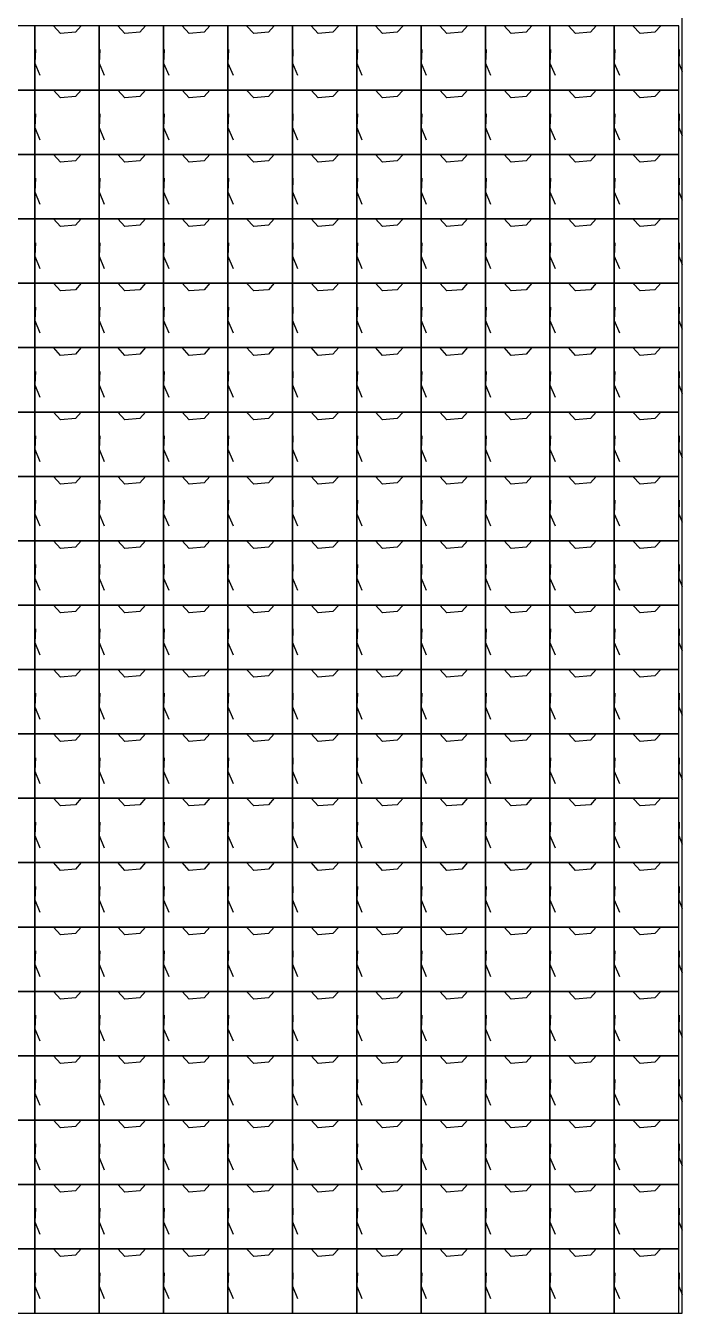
# Model space of a CAD drawing. Header units: inches. Extents: x 0 to 2763, y 0 to 1500.
# Drawn here: x 1241 to 1500, y 0 to 508 of the extents above; entities that cross this region are included whole.
import ezdxf

# ---------------------------------------------------------------- set-up
doc = ezdxf.new("R2010")
doc.units = ezdxf.units.IN
doc.header["$MEASUREMENT"] = 0

# ---------------------------------------------------------------- blocks, each defined once
blk = doc.blocks.new('*U1')
at = {"color": 254, "true_color": 0xfeeab9}
blk.add_lwpolyline([(-12.7, -12.7), (12.7, -12.7), (12.7, 12.7), (-12.7, 12.7), (-12.7, -12.7)], dxfattribs=at)
blk = doc.blocks.new('*U2')
at = {"color": 0, "linetype": 'ByBlock', "lineweight": -2, "transparency": 16777216}
for p in [(1219.2, 482.6), (1244.6, 482.6), (1270, 482.6), (1295.4, 482.6), (1320.8, 482.6), (1346.2, 482.6), (1371.6, 482.6), (1397, 482.6), (1422.4, 482.6), (1447.8, 482.6), (1473.2, 482.6), (1219.2, 457.2), (1244.6, 457.2), (1270, 457.2), (1295.4, 457.2), (1320.8, 457.2), (1346.2, 457.2), (1371.6, 457.2), (1397, 457.2), (1422.4, 457.2), (1447.8, 457.2), (1473.2, 457.2), (1219.2, 431.8), (1244.6, 431.8), (1270, 431.8), (1295.4, 431.8), (1320.8, 431.8), (1346.2, 431.8), (1371.6, 431.8), (1397, 431.8), (1422.4, 431.8), (1447.8, 431.8), (1473.2, 431.8), (1219.2, 406.4), (1244.6, 406.4), (1270, 406.4), (1295.4, 406.4), (1320.8, 406.4), (1346.2, 406.4), (1371.6, 406.4), (1397, 406.4), (1422.4, 406.4), (1447.8, 406.4), (1473.2, 406.4), (1219.2, 381), (1244.6, 381), (1270, 381), (1295.4, 381), (1320.8, 381), (1346.2, 381), (1371.6, 381), (1397, 381), (1422.4, 381), (1447.8, 381), (1473.2, 381), (1219.2, 355.6), (1244.6, 355.6), (1270, 355.6), (1295.4, 355.6), (1320.8, 355.6), (1346.2, 355.6), (1371.6, 355.6), (1397, 355.6), (1422.4, 355.6), (1447.8, 355.6), (1473.2, 355.6), (1219.2, 330.2), (1244.6, 330.2), (1270, 330.2), (1295.4, 330.2), (1320.8, 330.2), (1346.2, 330.2), (1371.6, 330.2), (1397, 330.2), (1422.4, 330.2), (1447.8, 330.2), (1473.2, 330.2), (1219.2, 304.8), (1244.6, 304.8), (1270, 304.8), (1295.4, 304.8), (1320.8, 304.8), (1346.2, 304.8), (1371.6, 304.8), (1397, 304.8), (1422.4, 304.8), (1447.8, 304.8), (1473.2, 304.8), (1219.2, 279.4), (1244.6, 279.4), (1270, 279.4), (1295.4, 279.4), (1320.8, 279.4), (1346.2, 279.4), (1371.6, 279.4), (1397, 279.4), (1422.4, 279.4), (1447.8, 279.4), (1473.2, 279.4), (1219.2, 254), (1244.6, 254), (1270, 254), (1295.4, 254), (1320.8, 254), (1346.2, 254), (1371.6, 254), (1397, 254), (1422.4, 254), (1447.8, 254), (1473.2, 254), (1219.2, 228.6), (1244.6, 228.6), (1270, 228.6), (1295.4, 228.6), (1320.8, 228.6), (1346.2, 228.6), (1371.6, 228.6), (1397, 228.6), (1422.4, 228.6), (1447.8, 228.6), (1473.2, 228.6), (1219.2, 203.2), (1244.6, 203.2), (1270, 203.2), (1295.4, 203.2), (1320.8, 203.2), (1346.2, 203.2), (1371.6, 203.2), (1397, 203.2), (1422.4, 203.2), (1447.8, 203.2), (1473.2, 203.2), (1219.2, 177.8), (1244.6, 177.8), (1270, 177.8), (1295.4, 177.8), (1320.8, 177.8), (1346.2, 177.8), (1371.6, 177.8), (1397, 177.8), (1422.4, 177.8), (1447.8, 177.8), (1473.2, 177.8), (1219.2, 152.4), (1244.6, 152.4), (1270, 152.4), (1295.4, 152.4), (1320.8, 152.4), (1346.2, 152.4), (1371.6, 152.4), (1397, 152.4), (1422.4, 152.4), (1447.8, 152.4), (1473.2, 152.4), (1219.2, 127), (1244.6, 127), (1270, 127), (1295.4, 127), (1320.8, 127), (1346.2, 127), (1371.6, 127), (1397, 127), (1422.4, 127), (1447.8, 127), (1473.2, 127), (1219.2, 101.6), (1244.6, 101.6), (1270, 101.6), (1295.4, 101.6), (1320.8, 101.6), (1346.2, 101.6), (1371.6, 101.6), (1397, 101.6), (1422.4, 101.6), (1447.8, 101.6), (1473.2, 101.6), (1219.2, 76.2), (1244.6, 76.2), (1270, 76.2), (1295.4, 76.2), (1320.8, 76.2), (1346.2, 76.2), (1371.6, 76.2), (1397, 76.2), (1422.4, 76.2), (1447.8, 76.2), (1473.2, 76.2), (1219.2, 50.8), (1244.6, 50.8), (1270, 50.8), (1295.4, 50.8), (1320.8, 50.8), (1346.2, 50.8), (1371.6, 50.8), (1397, 50.8), (1422.4, 50.8), (1447.8, 50.8), (1473.2, 50.8), (1219.2, 25.4), (1244.6, 25.4), (1270, 25.4), (1295.4, 25.4), (1320.8, 25.4), (1346.2, 25.4), (1371.6, 25.4), (1397, 25.4), (1422.4, 25.4), (1447.8, 25.4), (1473.2, 25.4), (1219.2, 0), (1244.6, 0), (1270, 0), (1295.4, 0), (1320.8, 0), (1346.2, 0), (1371.6, 0), (1397, 0), (1422.4, 0), (1447.8, 0), (1473.2, 0)]:
    blk.add_blockref('*U1', p, dxfattribs=at)

msp = doc.modelspace()

# ---------------------------------------------------------------- linework, layer by layer
at = {"linetype": 'Continuous'}
for p, q in [((1254.76, 504.95), (1251.97, 508)), ((1260.6, 505.46), (1254.76, 504.95)), ((1262.89, 508), (1260.6, 505.46)), ((1280.16, 504.95), (1277.37, 508)), ((1286, 505.46), (1280.16, 504.95)), ((1288.29, 508), (1286, 505.46)), ((1305.56, 504.95), (1302.77, 508)), ((1311.4, 505.46), (1305.56, 504.95)), ((1313.69, 508), (1311.4, 505.46)), ((1330.96, 504.95), (1328.17, 508)), ((1336.8, 505.46), (1330.96, 504.95)), ((1339.09, 508), (1336.8, 505.46)), ((1356.36, 504.95), (1353.57, 508)), ((1362.2, 505.46), (1356.36, 504.95)), ((1364.49, 508), (1362.2, 505.46)), ((1381.76, 504.95), (1378.97, 508)), ((1387.6, 505.46), (1381.76, 504.95)), ((1389.89, 508), (1387.6, 505.46)), ((1407.16, 504.95), (1404.37, 508)), ((1413, 505.46), (1407.16, 504.95)), ((1415.29, 508), (1413, 505.46)), ((1432.56, 504.95), (1429.77, 508)), ((1438.4, 505.46), (1432.56, 504.95)), ((1440.69, 508), (1438.4, 505.46)), ((1457.96, 504.95), (1455.17, 508)), ((1463.8, 505.46), (1457.96, 504.95)), ((1466.09, 508), (1463.8, 505.46)), ((1483.36, 504.95), (1480.57, 508)), ((1489.2, 505.46), (1483.36, 504.95)), ((1491.49, 508), (1489.2, 505.46)), ((1244.85, 498.6), (1244.6, 493.27)), ((1270.25, 498.6), (1270, 493.27)), ((1295.65, 498.6), (1295.4, 493.27)), ((1321.05, 498.6), (1320.8, 493.27)), ((1346.45, 498.6), (1346.2, 493.27)), ((1371.85, 498.6), (1371.6, 493.27)), ((1397.25, 498.6), (1397, 493.27)), ((1422.65, 498.6), (1422.4, 493.27)), ((1448.05, 498.6), (1447.8, 493.27)), ((1473.45, 498.6), (1473.2, 493.27)), ((1498.85, 498.6), (1498.6, 493.27)), ((1244.6, 493.27), (1246.63, 488.44)), ((1270, 493.27), (1272.03, 488.44)), ((1295.4, 493.27), (1297.43, 488.44)), ((1320.8, 493.27), (1322.83, 488.44)), ((1346.2, 493.27), (1348.23, 488.44)), ((1371.6, 493.27), (1373.63, 488.44)), ((1397, 493.27), (1399.03, 488.44)), ((1422.4, 493.27), (1424.43, 488.44)), ((1447.8, 493.27), (1449.83, 488.44)), ((1473.2, 493.27), (1475.23, 488.44)), ((1498.6, 493.27), (1500, 489.94)), ((1254.76, 479.55), (1251.97, 482.6)), ((1260.6, 480.06), (1254.76, 479.55)), ((1262.89, 482.6), (1260.6, 480.06)), ((1280.16, 479.55), (1277.37, 482.6)), ((1286, 480.06), (1280.16, 479.55)), ((1288.29, 482.6), (1286, 480.06)), ((1305.56, 479.55), (1302.77, 482.6)), ((1311.4, 480.06), (1305.56, 479.55)), ((1313.69, 482.6), (1311.4, 480.06)), ((1330.96, 479.55), (1328.17, 482.6)), ((1336.8, 480.06), (1330.96, 479.55)), ((1339.09, 482.6), (1336.8, 480.06)), ((1356.36, 479.55), (1353.57, 482.6)), ((1362.2, 480.06), (1356.36, 479.55)), ((1364.49, 482.6), (1362.2, 480.06)), ((1381.76, 479.55), (1378.97, 482.6)), ((1387.6, 480.06), (1381.76, 479.55)), ((1389.89, 482.6), (1387.6, 480.06)), ((1407.16, 479.55), (1404.37, 482.6)), ((1413, 480.06), (1407.16, 479.55)), ((1415.29, 482.6), (1413, 480.06)), ((1432.56, 479.55), (1429.77, 482.6)), ((1438.4, 480.06), (1432.56, 479.55)), ((1440.69, 482.6), (1438.4, 480.06)), ((1457.96, 479.55), (1455.17, 482.6)), ((1463.8, 480.06), (1457.96, 479.55)), ((1466.09, 482.6), (1463.8, 480.06)), ((1483.36, 479.55), (1480.57, 482.6)), ((1489.2, 480.06), (1483.36, 479.55)), ((1491.49, 482.6), (1489.2, 480.06)), ((1244.85, 473.2), (1244.6, 467.87)), ((1270.25, 473.2), (1270, 467.87)), ((1295.65, 473.2), (1295.4, 467.87)), ((1321.05, 473.2), (1320.8, 467.87)), ((1346.45, 473.2), (1346.2, 467.87)), ((1371.85, 473.2), (1371.6, 467.87)), ((1397.25, 473.2), (1397, 467.87)), ((1422.65, 473.2), (1422.4, 467.87)), ((1448.05, 473.2), (1447.8, 467.87)), ((1473.45, 473.2), (1473.2, 467.87)), ((1498.85, 473.2), (1498.6, 467.87)), ((1244.6, 467.87), (1246.63, 463.04)), ((1270, 467.87), (1272.03, 463.04)), ((1295.4, 467.87), (1297.43, 463.04)), ((1320.8, 467.87), (1322.83, 463.04)), ((1346.2, 467.87), (1348.23, 463.04)), ((1371.6, 467.87), (1373.63, 463.04)), ((1397, 467.87), (1399.03, 463.04)), ((1422.4, 467.87), (1424.43, 463.04)), ((1447.8, 467.87), (1449.83, 463.04)), ((1473.2, 467.87), (1475.23, 463.04)), ((1498.6, 467.87), (1500, 464.54)), ((1254.76, 454.15), (1251.97, 457.2)), ((1260.6, 454.66), (1254.76, 454.15)), ((1262.89, 457.2), (1260.6, 454.66)), ((1280.16, 454.15), (1277.37, 457.2)), ((1286, 454.66), (1280.16, 454.15)), ((1288.29, 457.2), (1286, 454.66)), ((1305.56, 454.15), (1302.77, 457.2)), ((1311.4, 454.66), (1305.56, 454.15)), ((1313.69, 457.2), (1311.4, 454.66)), ((1330.96, 454.15), (1328.17, 457.2)), ((1336.8, 454.66), (1330.96, 454.15)), ((1339.09, 457.2), (1336.8, 454.66)), ((1356.36, 454.15), (1353.57, 457.2)), ((1362.2, 454.66), (1356.36, 454.15)), ((1364.49, 457.2), (1362.2, 454.66)), ((1381.76, 454.15), (1378.97, 457.2)), ((1387.6, 454.66), (1381.76, 454.15)), ((1389.89, 457.2), (1387.6, 454.66)), ((1407.16, 454.15), (1404.37, 457.2)), ((1413, 454.66), (1407.16, 454.15)), ((1415.29, 457.2), (1413, 454.66)), ((1432.56, 454.15), (1429.77, 457.2)), ((1438.4, 454.66), (1432.56, 454.15)), ((1440.69, 457.2), (1438.4, 454.66)), ((1457.96, 454.15), (1455.17, 457.2)), ((1463.8, 454.66), (1457.96, 454.15)), ((1466.09, 457.2), (1463.8, 454.66)), ((1483.36, 454.15), (1480.57, 457.2)), ((1489.2, 454.66), (1483.36, 454.15)), ((1491.49, 457.2), (1489.2, 454.66)), ((1244.85, 447.8), (1244.6, 442.47)), ((1270.25, 447.8), (1270, 442.47)), ((1295.65, 447.8), (1295.4, 442.47)), ((1321.05, 447.8), (1320.8, 442.47)), ((1346.45, 447.8), (1346.2, 442.47)), ((1371.85, 447.8), (1371.6, 442.47)), ((1397.25, 447.8), (1397, 442.47)), ((1422.65, 447.8), (1422.4, 442.47)), ((1448.05, 447.8), (1447.8, 442.47)), ((1473.45, 447.8), (1473.2, 442.47)), ((1498.85, 447.8), (1498.6, 442.47)), ((1244.6, 442.47), (1246.63, 437.64)), ((1270, 442.47), (1272.03, 437.64)), ((1295.4, 442.47), (1297.43, 437.64)), ((1320.8, 442.47), (1322.83, 437.64)), ((1346.2, 442.47), (1348.23, 437.64)), ((1371.6, 442.47), (1373.63, 437.64)), ((1397, 442.47), (1399.03, 437.64)), ((1422.4, 442.47), (1424.43, 437.64)), ((1447.8, 442.47), (1449.83, 437.64)), ((1473.2, 442.47), (1475.23, 437.64)), ((1498.6, 442.47), (1500, 439.14)), ((1254.76, 428.75), (1251.97, 431.8)), ((1260.6, 429.26), (1254.76, 428.75)), ((1262.89, 431.8), (1260.6, 429.26)), ((1280.16, 428.75), (1277.37, 431.8)), ((1286, 429.26), (1280.16, 428.75)), ((1288.29, 431.8), (1286, 429.26)), ((1305.56, 428.75), (1302.77, 431.8)), ((1311.4, 429.26), (1305.56, 428.75)), ((1313.69, 431.8), (1311.4, 429.26)), ((1330.96, 428.75), (1328.17, 431.8)), ((1336.8, 429.26), (1330.96, 428.75)), ((1339.09, 431.8), (1336.8, 429.26)), ((1356.36, 428.75), (1353.57, 431.8)), ((1362.2, 429.26), (1356.36, 428.75)), ((1364.49, 431.8), (1362.2, 429.26)), ((1381.76, 428.75), (1378.97, 431.8)), ((1387.6, 429.26), (1381.76, 428.75)), ((1389.89, 431.8), (1387.6, 429.26)), ((1407.16, 428.75), (1404.37, 431.8)), ((1413, 429.26), (1407.16, 428.75)), ((1415.29, 431.8), (1413, 429.26)), ((1432.56, 428.75), (1429.77, 431.8)), ((1438.4, 429.26), (1432.56, 428.75)), ((1440.69, 431.8), (1438.4, 429.26)), ((1457.96, 428.75), (1455.17, 431.8)), ((1463.8, 429.26), (1457.96, 428.75)), ((1466.09, 431.8), (1463.8, 429.26)), ((1483.36, 428.75), (1480.57, 431.8)), ((1489.2, 429.26), (1483.36, 428.75)), ((1491.49, 431.8), (1489.2, 429.26)), ((1244.85, 422.4), (1244.6, 417.07)), ((1270.25, 422.4), (1270, 417.07)), ((1295.65, 422.4), (1295.4, 417.07)), ((1321.05, 422.4), (1320.8, 417.07)), ((1346.45, 422.4), (1346.2, 417.07)), ((1371.85, 422.4), (1371.6, 417.07)), ((1397.25, 422.4), (1397, 417.07)), ((1422.65, 422.4), (1422.4, 417.07)), ((1448.05, 422.4), (1447.8, 417.07)), ((1473.45, 422.4), (1473.2, 417.07)), ((1498.85, 422.4), (1498.6, 417.07)), ((1244.6, 417.07), (1246.63, 412.24)), ((1270, 417.07), (1272.03, 412.24)), ((1295.4, 417.07), (1297.43, 412.24)), ((1320.8, 417.07), (1322.83, 412.24)), ((1346.2, 417.07), (1348.23, 412.24)), ((1371.6, 417.07), (1373.63, 412.24)), ((1397, 417.07), (1399.03, 412.24)), ((1422.4, 417.07), (1424.43, 412.24)), ((1447.8, 417.07), (1449.83, 412.24)), ((1473.2, 417.07), (1475.23, 412.24)), ((1498.6, 417.07), (1500, 413.74)), ((1254.76, 403.35), (1251.97, 406.4)), ((1260.6, 403.86), (1254.76, 403.35)), ((1262.89, 406.4), (1260.6, 403.86)), ((1280.16, 403.35), (1277.37, 406.4)), ((1286, 403.86), (1280.16, 403.35)), ((1288.29, 406.4), (1286, 403.86)), ((1305.56, 403.35), (1302.77, 406.4)), ((1311.4, 403.86), (1305.56, 403.35)), ((1313.69, 406.4), (1311.4, 403.86)), ((1330.96, 403.35), (1328.17, 406.4)), ((1336.8, 403.86), (1330.96, 403.35)), ((1339.09, 406.4), (1336.8, 403.86)), ((1356.36, 403.35), (1353.57, 406.4)), ((1362.2, 403.86), (1356.36, 403.35)), ((1364.49, 406.4), (1362.2, 403.86)), ((1381.76, 403.35), (1378.97, 406.4)), ((1387.6, 403.86), (1381.76, 403.35)), ((1389.89, 406.4), (1387.6, 403.86)), ((1407.16, 403.35), (1404.37, 406.4)), ((1413, 403.86), (1407.16, 403.35)), ((1415.29, 406.4), (1413, 403.86)), ((1432.56, 403.35), (1429.77, 406.4)), ((1438.4, 403.86), (1432.56, 403.35)), ((1440.69, 406.4), (1438.4, 403.86)), ((1457.96, 403.35), (1455.17, 406.4)), ((1463.8, 403.86), (1457.96, 403.35)), ((1466.09, 406.4), (1463.8, 403.86)), ((1483.36, 403.35), (1480.57, 406.4)), ((1489.2, 403.86), (1483.36, 403.35)), ((1491.49, 406.4), (1489.2, 403.86)), ((1244.85, 397), (1244.6, 391.67)), ((1270.25, 397), (1270, 391.67)), ((1295.65, 397), (1295.4, 391.67)), ((1321.05, 397), (1320.8, 391.67)), ((1346.45, 397), (1346.2, 391.67)), ((1371.85, 397), (1371.6, 391.67)), ((1397.25, 397), (1397, 391.67)), ((1422.65, 397), (1422.4, 391.67)), ((1448.05, 397), (1447.8, 391.67)), ((1473.45, 397), (1473.2, 391.67)), ((1498.85, 397), (1498.6, 391.67)), ((1244.6, 391.67), (1246.63, 386.84)), ((1270, 391.67), (1272.03, 386.84)), ((1295.4, 391.67), (1297.43, 386.84)), ((1320.8, 391.67), (1322.83, 386.84)), ((1346.2, 391.67), (1348.23, 386.84)), ((1371.6, 391.67), (1373.63, 386.84)), ((1397, 391.67), (1399.03, 386.84)), ((1422.4, 391.67), (1424.43, 386.84)), ((1447.8, 391.67), (1449.83, 386.84)), ((1473.2, 391.67), (1475.23, 386.84)), ((1498.6, 391.67), (1500, 388.34)), ((1254.76, 377.95), (1251.97, 381)), ((1260.6, 378.46), (1254.76, 377.95)), ((1262.89, 381), (1260.6, 378.46)), ((1280.16, 377.95), (1277.37, 381)), ((1286, 378.46), (1280.16, 377.95)), ((1288.29, 381), (1286, 378.46)), ((1305.56, 377.95), (1302.77, 381)), ((1311.4, 378.46), (1305.56, 377.95)), ((1313.69, 381), (1311.4, 378.46)), ((1330.96, 377.95), (1328.17, 381)), ((1336.8, 378.46), (1330.96, 377.95)), ((1339.09, 381), (1336.8, 378.46)), ((1356.36, 377.95), (1353.57, 381)), ((1362.2, 378.46), (1356.36, 377.95)), ((1364.49, 381), (1362.2, 378.46)), ((1381.76, 377.95), (1378.97, 381)), ((1387.6, 378.46), (1381.76, 377.95)), ((1389.89, 381), (1387.6, 378.46)), ((1407.16, 377.95), (1404.37, 381)), ((1413, 378.46), (1407.16, 377.95)), ((1415.29, 381), (1413, 378.46)), ((1432.56, 377.95), (1429.77, 381)), ((1438.4, 378.46), (1432.56, 377.95)), ((1440.69, 381), (1438.4, 378.46)), ((1457.96, 377.95), (1455.17, 381)), ((1463.8, 378.46), (1457.96, 377.95)), ((1466.09, 381), (1463.8, 378.46)), ((1483.36, 377.95), (1480.57, 381)), ((1489.2, 378.46), (1483.36, 377.95)), ((1491.49, 381), (1489.2, 378.46)), ((1244.85, 371.6), (1244.6, 366.27)), ((1270.25, 371.6), (1270, 366.27)), ((1295.65, 371.6), (1295.4, 366.27)), ((1321.05, 371.6), (1320.8, 366.27)), ((1346.45, 371.6), (1346.2, 366.27)), ((1371.85, 371.6), (1371.6, 366.27)), ((1397.25, 371.6), (1397, 366.27)), ((1422.65, 371.6), (1422.4, 366.27)), ((1448.05, 371.6), (1447.8, 366.27)), ((1473.45, 371.6), (1473.2, 366.27)), ((1498.85, 371.6), (1498.6, 366.27)), ((1244.6, 366.27), (1246.63, 361.44)), ((1270, 366.27), (1272.03, 361.44)), ((1295.4, 366.27), (1297.43, 361.44)), ((1320.8, 366.27), (1322.83, 361.44)), ((1346.2, 366.27), (1348.23, 361.44)), ((1371.6, 366.27), (1373.63, 361.44)), ((1397, 366.27), (1399.03, 361.44)), ((1422.4, 366.27), (1424.43, 361.44)), ((1447.8, 366.27), (1449.83, 361.44)), ((1473.2, 366.27), (1475.23, 361.44)), ((1498.6, 366.27), (1500, 362.94)), ((1254.76, 352.55), (1251.97, 355.6)), ((1260.6, 353.06), (1254.76, 352.55)), ((1262.89, 355.6), (1260.6, 353.06)), ((1280.16, 352.55), (1277.37, 355.6)), ((1286, 353.06), (1280.16, 352.55)), ((1288.29, 355.6), (1286, 353.06)), ((1305.56, 352.55), (1302.77, 355.6)), ((1311.4, 353.06), (1305.56, 352.55)), ((1313.69, 355.6), (1311.4, 353.06)), ((1330.96, 352.55), (1328.17, 355.6)), ((1336.8, 353.06), (1330.96, 352.55)), ((1339.09, 355.6), (1336.8, 353.06)), ((1356.36, 352.55), (1353.57, 355.6)), ((1362.2, 353.06), (1356.36, 352.55)), ((1364.49, 355.6), (1362.2, 353.06)), ((1381.76, 352.55), (1378.97, 355.6)), ((1387.6, 353.06), (1381.76, 352.55)), ((1389.89, 355.6), (1387.6, 353.06)), ((1407.16, 352.55), (1404.37, 355.6)), ((1413, 353.06), (1407.16, 352.55)), ((1415.29, 355.6), (1413, 353.06)), ((1432.56, 352.55), (1429.77, 355.6)), ((1438.4, 353.06), (1432.56, 352.55)), ((1440.69, 355.6), (1438.4, 353.06)), ((1457.96, 352.55), (1455.17, 355.6)), ((1463.8, 353.06), (1457.96, 352.55)), ((1466.09, 355.6), (1463.8, 353.06)), ((1483.36, 352.55), (1480.57, 355.6)), ((1489.2, 353.06), (1483.36, 352.55)), ((1491.49, 355.6), (1489.2, 353.06)), ((1244.85, 346.2), (1244.6, 340.87)), ((1270.25, 346.2), (1270, 340.87)), ((1295.65, 346.2), (1295.4, 340.87)), ((1321.05, 346.2), (1320.8, 340.87)), ((1346.45, 346.2), (1346.2, 340.87)), ((1371.85, 346.2), (1371.6, 340.87)), ((1397.25, 346.2), (1397, 340.87)), ((1422.65, 346.2), (1422.4, 340.87)), ((1448.05, 346.2), (1447.8, 340.87)), ((1473.45, 346.2), (1473.2, 340.87)), ((1498.85, 346.2), (1498.6, 340.87)), ((1244.6, 340.87), (1246.63, 336.04)), ((1270, 340.87), (1272.03, 336.04)), ((1295.4, 340.87), (1297.43, 336.04)), ((1320.8, 340.87), (1322.83, 336.04)), ((1346.2, 340.87), (1348.23, 336.04)), ((1371.6, 340.87), (1373.63, 336.04)), ((1397, 340.87), (1399.03, 336.04)), ((1422.4, 340.87), (1424.43, 336.04)), ((1447.8, 340.87), (1449.83, 336.04)), ((1473.2, 340.87), (1475.23, 336.04)), ((1498.6, 340.87), (1500, 337.54)), ((1254.76, 327.15), (1251.97, 330.2)), ((1260.6, 327.66), (1254.76, 327.15)), ((1262.89, 330.2), (1260.6, 327.66)), ((1280.16, 327.15), (1277.37, 330.2)), ((1286, 327.66), (1280.16, 327.15)), ((1288.29, 330.2), (1286, 327.66)), ((1305.56, 327.15), (1302.77, 330.2)), ((1311.4, 327.66), (1305.56, 327.15)), ((1313.69, 330.2), (1311.4, 327.66)), ((1330.96, 327.15), (1328.17, 330.2)), ((1336.8, 327.66), (1330.96, 327.15)), ((1339.09, 330.2), (1336.8, 327.66)), ((1356.36, 327.15), (1353.57, 330.2)), ((1362.2, 327.66), (1356.36, 327.15)), ((1364.49, 330.2), (1362.2, 327.66)), ((1381.76, 327.15), (1378.97, 330.2)), ((1387.6, 327.66), (1381.76, 327.15)), ((1389.89, 330.2), (1387.6, 327.66)), ((1407.16, 327.15), (1404.37, 330.2)), ((1413, 327.66), (1407.16, 327.15)), ((1415.29, 330.2), (1413, 327.66)), ((1432.56, 327.15), (1429.77, 330.2)), ((1438.4, 327.66), (1432.56, 327.15)), ((1440.69, 330.2), (1438.4, 327.66)), ((1457.96, 327.15), (1455.17, 330.2)), ((1463.8, 327.66), (1457.96, 327.15)), ((1466.09, 330.2), (1463.8, 327.66)), ((1483.36, 327.15), (1480.57, 330.2)), ((1489.2, 327.66), (1483.36, 327.15)), ((1491.49, 330.2), (1489.2, 327.66)), ((1244.85, 320.8), (1244.6, 315.47)), ((1270.25, 320.8), (1270, 315.47)), ((1295.65, 320.8), (1295.4, 315.47)), ((1321.05, 320.8), (1320.8, 315.47)), ((1346.45, 320.8), (1346.2, 315.47)), ((1371.85, 320.8), (1371.6, 315.47)), ((1397.25, 320.8), (1397, 315.47)), ((1422.65, 320.8), (1422.4, 315.47)), ((1448.05, 320.8), (1447.8, 315.47)), ((1473.45, 320.8), (1473.2, 315.47)), ((1498.85, 320.8), (1498.6, 315.47)), ((1244.6, 315.47), (1246.63, 310.64)), ((1270, 315.47), (1272.03, 310.64)), ((1295.4, 315.47), (1297.43, 310.64)), ((1320.8, 315.47), (1322.83, 310.64)), ((1346.2, 315.47), (1348.23, 310.64)), ((1371.6, 315.47), (1373.63, 310.64)), ((1397, 315.47), (1399.03, 310.64)), ((1422.4, 315.47), (1424.43, 310.64)), ((1447.8, 315.47), (1449.83, 310.64)), ((1473.2, 315.47), (1475.23, 310.64)), ((1498.6, 315.47), (1500, 312.14)), ((1254.76, 301.75), (1251.97, 304.8)), ((1260.6, 302.26), (1254.76, 301.75)), ((1262.89, 304.8), (1260.6, 302.26)), ((1280.16, 301.75), (1277.37, 304.8)), ((1286, 302.26), (1280.16, 301.75)), ((1288.29, 304.8), (1286, 302.26)), ((1305.56, 301.75), (1302.77, 304.8)), ((1311.4, 302.26), (1305.56, 301.75)), ((1313.69, 304.8), (1311.4, 302.26)), ((1330.96, 301.75), (1328.17, 304.8)), ((1336.8, 302.26), (1330.96, 301.75)), ((1339.09, 304.8), (1336.8, 302.26)), ((1356.36, 301.75), (1353.57, 304.8)), ((1362.2, 302.26), (1356.36, 301.75)), ((1364.49, 304.8), (1362.2, 302.26)), ((1381.76, 301.75), (1378.97, 304.8)), ((1387.6, 302.26), (1381.76, 301.75)), ((1389.89, 304.8), (1387.6, 302.26)), ((1407.16, 301.75), (1404.37, 304.8)), ((1413, 302.26), (1407.16, 301.75)), ((1415.29, 304.8), (1413, 302.26)), ((1432.56, 301.75), (1429.77, 304.8)), ((1438.4, 302.26), (1432.56, 301.75)), ((1440.69, 304.8), (1438.4, 302.26)), ((1457.96, 301.75), (1455.17, 304.8)), ((1463.8, 302.26), (1457.96, 301.75)), ((1466.09, 304.8), (1463.8, 302.26)), ((1483.36, 301.75), (1480.57, 304.8)), ((1489.2, 302.26), (1483.36, 301.75)), ((1491.49, 304.8), (1489.2, 302.26)), ((1244.85, 295.4), (1244.6, 290.07)), ((1270.25, 295.4), (1270, 290.07)), ((1295.65, 295.4), (1295.4, 290.07)), ((1321.05, 295.4), (1320.8, 290.07)), ((1346.45, 295.4), (1346.2, 290.07)), ((1371.85, 295.4), (1371.6, 290.07)), ((1397.25, 295.4), (1397, 290.07)), ((1422.65, 295.4), (1422.4, 290.07)), ((1448.05, 295.4), (1447.8, 290.07)), ((1473.45, 295.4), (1473.2, 290.07)), ((1498.85, 295.4), (1498.6, 290.07)), ((1244.6, 290.07), (1246.63, 285.24)), ((1270, 290.07), (1272.03, 285.24)), ((1295.4, 290.07), (1297.43, 285.24)), ((1320.8, 290.07), (1322.83, 285.24)), ((1346.2, 290.07), (1348.23, 285.24)), ((1371.6, 290.07), (1373.63, 285.24)), ((1397, 290.07), (1399.03, 285.24)), ((1422.4, 290.07), (1424.43, 285.24)), ((1447.8, 290.07), (1449.83, 285.24)), ((1473.2, 290.07), (1475.23, 285.24)), ((1498.6, 290.07), (1500, 286.74)), ((1254.76, 276.35), (1251.97, 279.4)), ((1260.6, 276.86), (1254.76, 276.35)), ((1262.89, 279.4), (1260.6, 276.86)), ((1280.16, 276.35), (1277.37, 279.4)), ((1286, 276.86), (1280.16, 276.35)), ((1288.29, 279.4), (1286, 276.86)), ((1305.56, 276.35), (1302.77, 279.4)), ((1311.4, 276.86), (1305.56, 276.35)), ((1313.69, 279.4), (1311.4, 276.86)), ((1330.96, 276.35), (1328.17, 279.4)), ((1336.8, 276.86), (1330.96, 276.35)), ((1339.09, 279.4), (1336.8, 276.86)), ((1356.36, 276.35), (1353.57, 279.4)), ((1362.2, 276.86), (1356.36, 276.35)), ((1364.49, 279.4), (1362.2, 276.86)), ((1381.76, 276.35), (1378.97, 279.4)), ((1387.6, 276.86), (1381.76, 276.35)), ((1389.89, 279.4), (1387.6, 276.86)), ((1407.16, 276.35), (1404.37, 279.4)), ((1413, 276.86), (1407.16, 276.35)), ((1415.29, 279.4), (1413, 276.86)), ((1432.56, 276.35), (1429.77, 279.4)), ((1438.4, 276.86), (1432.56, 276.35)), ((1440.69, 279.4), (1438.4, 276.86)), ((1457.96, 276.35), (1455.17, 279.4)), ((1463.8, 276.86), (1457.96, 276.35)), ((1466.09, 279.4), (1463.8, 276.86)), ((1483.36, 276.35), (1480.57, 279.4)), ((1489.2, 276.86), (1483.36, 276.35)), ((1491.49, 279.4), (1489.2, 276.86)), ((1244.85, 270), (1244.6, 264.67)), ((1270.25, 270), (1270, 264.67)), ((1295.65, 270), (1295.4, 264.67)), ((1321.05, 270), (1320.8, 264.67)), ((1346.45, 270), (1346.2, 264.67)), ((1371.85, 270), (1371.6, 264.67)), ((1397.25, 270), (1397, 264.67)), ((1422.65, 270), (1422.4, 264.67)), ((1448.05, 270), (1447.8, 264.67)), ((1473.45, 270), (1473.2, 264.67)), ((1498.85, 270), (1498.6, 264.67)), ((1244.6, 264.67), (1246.63, 259.84)), ((1270, 264.67), (1272.03, 259.84)), ((1295.4, 264.67), (1297.43, 259.84)), ((1320.8, 264.67), (1322.83, 259.84)), ((1346.2, 264.67), (1348.23, 259.84)), ((1371.6, 264.67), (1373.63, 259.84)), ((1397, 264.67), (1399.03, 259.84)), ((1422.4, 264.67), (1424.43, 259.84)), ((1447.8, 264.67), (1449.83, 259.84)), ((1473.2, 264.67), (1475.23, 259.84)), ((1498.6, 264.67), (1500, 261.34)), ((1254.76, 250.95), (1251.97, 254)), ((1260.6, 251.46), (1254.76, 250.95)), ((1262.89, 254), (1260.6, 251.46)), ((1280.16, 250.95), (1277.37, 254)), ((1286, 251.46), (1280.16, 250.95)), ((1288.29, 254), (1286, 251.46)), ((1305.56, 250.95), (1302.77, 254)), ((1311.4, 251.46), (1305.56, 250.95)), ((1313.69, 254), (1311.4, 251.46)), ((1330.96, 250.95), (1328.17, 254)), ((1336.8, 251.46), (1330.96, 250.95)), ((1339.09, 254), (1336.8, 251.46)), ((1356.36, 250.95), (1353.57, 254)), ((1362.2, 251.46), (1356.36, 250.95)), ((1364.49, 254), (1362.2, 251.46)), ((1381.76, 250.95), (1378.97, 254)), ((1387.6, 251.46), (1381.76, 250.95)), ((1389.89, 254), (1387.6, 251.46)), ((1407.16, 250.95), (1404.37, 254)), ((1413, 251.46), (1407.16, 250.95)), ((1415.29, 254), (1413, 251.46)), ((1432.56, 250.95), (1429.77, 254)), ((1438.4, 251.46), (1432.56, 250.95)), ((1440.69, 254), (1438.4, 251.46)), ((1457.96, 250.95), (1455.17, 254)), ((1463.8, 251.46), (1457.96, 250.95)), ((1466.09, 254), (1463.8, 251.46)), ((1483.36, 250.95), (1480.57, 254)), ((1489.2, 251.46), (1483.36, 250.95)), ((1491.49, 254), (1489.2, 251.46)), ((1244.85, 244.6), (1244.6, 239.27)), ((1270.25, 244.6), (1270, 239.27)), ((1295.65, 244.6), (1295.4, 239.27)), ((1321.05, 244.6), (1320.8, 239.27)), ((1346.45, 244.6), (1346.2, 239.27)), ((1371.85, 244.6), (1371.6, 239.27)), ((1397.25, 244.6), (1397, 239.27)), ((1422.65, 244.6), (1422.4, 239.27)), ((1448.05, 244.6), (1447.8, 239.27)), ((1473.45, 244.6), (1473.2, 239.27)), ((1498.85, 244.6), (1498.6, 239.27)), ((1244.6, 239.27), (1246.63, 234.44)), ((1270, 239.27), (1272.03, 234.44)), ((1295.4, 239.27), (1297.43, 234.44)), ((1320.8, 239.27), (1322.83, 234.44)), ((1346.2, 239.27), (1348.23, 234.44)), ((1371.6, 239.27), (1373.63, 234.44)), ((1397, 239.27), (1399.03, 234.44)), ((1422.4, 239.27), (1424.43, 234.44)), ((1447.8, 239.27), (1449.83, 234.44)), ((1473.2, 239.27), (1475.23, 234.44)), ((1498.6, 239.27), (1500, 235.94)), ((1254.76, 225.55), (1251.97, 228.6)), ((1260.6, 226.06), (1254.76, 225.55)), ((1262.89, 228.6), (1260.6, 226.06)), ((1280.16, 225.55), (1277.37, 228.6)), ((1286, 226.06), (1280.16, 225.55)), ((1288.29, 228.6), (1286, 226.06)), ((1305.56, 225.55), (1302.77, 228.6)), ((1311.4, 226.06), (1305.56, 225.55)), ((1313.69, 228.6), (1311.4, 226.06)), ((1330.96, 225.55), (1328.17, 228.6)), ((1336.8, 226.06), (1330.96, 225.55)), ((1339.09, 228.6), (1336.8, 226.06)), ((1356.36, 225.55), (1353.57, 228.6)), ((1362.2, 226.06), (1356.36, 225.55)), ((1364.49, 228.6), (1362.2, 226.06)), ((1381.76, 225.55), (1378.97, 228.6)), ((1387.6, 226.06), (1381.76, 225.55)), ((1389.89, 228.6), (1387.6, 226.06)), ((1407.16, 225.55), (1404.37, 228.6)), ((1413, 226.06), (1407.16, 225.55)), ((1415.29, 228.6), (1413, 226.06)), ((1432.56, 225.55), (1429.77, 228.6)), ((1438.4, 226.06), (1432.56, 225.55)), ((1440.69, 228.6), (1438.4, 226.06)), ((1457.96, 225.55), (1455.17, 228.6)), ((1463.8, 226.06), (1457.96, 225.55)), ((1466.09, 228.6), (1463.8, 226.06)), ((1483.36, 225.55), (1480.57, 228.6)), ((1489.2, 226.06), (1483.36, 225.55)), ((1491.49, 228.6), (1489.2, 226.06)), ((1244.85, 219.2), (1244.6, 213.87)), ((1270.25, 219.2), (1270, 213.87)), ((1295.65, 219.2), (1295.4, 213.87)), ((1321.05, 219.2), (1320.8, 213.87)), ((1346.45, 219.2), (1346.2, 213.87)), ((1371.85, 219.2), (1371.6, 213.87)), ((1397.25, 219.2), (1397, 213.87)), ((1422.65, 219.2), (1422.4, 213.87)), ((1448.05, 219.2), (1447.8, 213.87)), ((1473.45, 219.2), (1473.2, 213.87)), ((1498.85, 219.2), (1498.6, 213.87)), ((1244.6, 213.87), (1246.63, 209.04)), ((1270, 213.87), (1272.03, 209.04)), ((1295.4, 213.87), (1297.43, 209.04)), ((1320.8, 213.87), (1322.83, 209.04)), ((1346.2, 213.87), (1348.23, 209.04)), ((1371.6, 213.87), (1373.63, 209.04)), ((1397, 213.87), (1399.03, 209.04)), ((1422.4, 213.87), (1424.43, 209.04)), ((1447.8, 213.87), (1449.83, 209.04)), ((1473.2, 213.87), (1475.23, 209.04)), ((1498.6, 213.87), (1500, 210.54)), ((1254.76, 200.15), (1251.97, 203.2)), ((1260.6, 200.66), (1254.76, 200.15)), ((1262.89, 203.2), (1260.6, 200.66)), ((1280.16, 200.15), (1277.37, 203.2)), ((1286, 200.66), (1280.16, 200.15)), ((1288.29, 203.2), (1286, 200.66)), ((1305.56, 200.15), (1302.77, 203.2)), ((1311.4, 200.66), (1305.56, 200.15)), ((1313.69, 203.2), (1311.4, 200.66)), ((1330.96, 200.15), (1328.17, 203.2)), ((1336.8, 200.66), (1330.96, 200.15)), ((1339.09, 203.2), (1336.8, 200.66)), ((1356.36, 200.15), (1353.57, 203.2)), ((1362.2, 200.66), (1356.36, 200.15)), ((1364.49, 203.2), (1362.2, 200.66)), ((1381.76, 200.15), (1378.97, 203.2)), ((1387.6, 200.66), (1381.76, 200.15)), ((1389.89, 203.2), (1387.6, 200.66)), ((1407.16, 200.15), (1404.37, 203.2)), ((1413, 200.66), (1407.16, 200.15)), ((1415.29, 203.2), (1413, 200.66)), ((1432.56, 200.15), (1429.77, 203.2)), ((1438.4, 200.66), (1432.56, 200.15)), ((1440.69, 203.2), (1438.4, 200.66)), ((1457.96, 200.15), (1455.17, 203.2)), ((1463.8, 200.66), (1457.96, 200.15)), ((1466.09, 203.2), (1463.8, 200.66)), ((1483.36, 200.15), (1480.57, 203.2)), ((1489.2, 200.66), (1483.36, 200.15)), ((1491.49, 203.2), (1489.2, 200.66)), ((1244.85, 193.8), (1244.6, 188.47)), ((1270.25, 193.8), (1270, 188.47)), ((1295.65, 193.8), (1295.4, 188.47)), ((1321.05, 193.8), (1320.8, 188.47)), ((1346.45, 193.8), (1346.2, 188.47)), ((1371.85, 193.8), (1371.6, 188.47)), ((1397.25, 193.8), (1397, 188.47)), ((1422.65, 193.8), (1422.4, 188.47)), ((1448.05, 193.8), (1447.8, 188.47)), ((1473.45, 193.8), (1473.2, 188.47)), ((1498.85, 193.8), (1498.6, 188.47)), ((1244.6, 188.47), (1246.63, 183.64)), ((1270, 188.47), (1272.03, 183.64)), ((1295.4, 188.47), (1297.43, 183.64)), ((1320.8, 188.47), (1322.83, 183.64)), ((1346.2, 188.47), (1348.23, 183.64)), ((1371.6, 188.47), (1373.63, 183.64)), ((1397, 188.47), (1399.03, 183.64)), ((1422.4, 188.47), (1424.43, 183.64)), ((1447.8, 188.47), (1449.83, 183.64)), ((1473.2, 188.47), (1475.23, 183.64)), ((1498.6, 188.47), (1500, 185.14)), ((1254.76, 174.75), (1251.97, 177.8)), ((1260.6, 175.26), (1254.76, 174.75)), ((1262.89, 177.8), (1260.6, 175.26)), ((1280.16, 174.75), (1277.37, 177.8)), ((1286, 175.26), (1280.16, 174.75)), ((1288.29, 177.8), (1286, 175.26)), ((1305.56, 174.75), (1302.77, 177.8)), ((1311.4, 175.26), (1305.56, 174.75)), ((1313.69, 177.8), (1311.4, 175.26)), ((1330.96, 174.75), (1328.17, 177.8)), ((1336.8, 175.26), (1330.96, 174.75)), ((1339.09, 177.8), (1336.8, 175.26)), ((1356.36, 174.75), (1353.57, 177.8)), ((1362.2, 175.26), (1356.36, 174.75)), ((1364.49, 177.8), (1362.2, 175.26)), ((1381.76, 174.75), (1378.97, 177.8)), ((1387.6, 175.26), (1381.76, 174.75)), ((1389.89, 177.8), (1387.6, 175.26)), ((1407.16, 174.75), (1404.37, 177.8)), ((1413, 175.26), (1407.16, 174.75)), ((1415.29, 177.8), (1413, 175.26)), ((1432.56, 174.75), (1429.77, 177.8)), ((1438.4, 175.26), (1432.56, 174.75)), ((1440.69, 177.8), (1438.4, 175.26)), ((1457.96, 174.75), (1455.17, 177.8)), ((1463.8, 175.26), (1457.96, 174.75)), ((1466.09, 177.8), (1463.8, 175.26)), ((1483.36, 174.75), (1480.57, 177.8)), ((1489.2, 175.26), (1483.36, 174.75)), ((1491.49, 177.8), (1489.2, 175.26)), ((1244.85, 168.4), (1244.6, 163.07)), ((1270.25, 168.4), (1270, 163.07)), ((1295.65, 168.4), (1295.4, 163.07)), ((1321.05, 168.4), (1320.8, 163.07)), ((1346.45, 168.4), (1346.2, 163.07)), ((1371.85, 168.4), (1371.6, 163.07)), ((1397.25, 168.4), (1397, 163.07)), ((1422.65, 168.4), (1422.4, 163.07)), ((1448.05, 168.4), (1447.8, 163.07)), ((1473.45, 168.4), (1473.2, 163.07)), ((1498.85, 168.4), (1498.6, 163.07)), ((1244.6, 163.07), (1246.63, 158.24)), ((1270, 163.07), (1272.03, 158.24)), ((1295.4, 163.07), (1297.43, 158.24)), ((1320.8, 163.07), (1322.83, 158.24)), ((1346.2, 163.07), (1348.23, 158.24)), ((1371.6, 163.07), (1373.63, 158.24)), ((1397, 163.07), (1399.03, 158.24)), ((1422.4, 163.07), (1424.43, 158.24)), ((1447.8, 163.07), (1449.83, 158.24)), ((1473.2, 163.07), (1475.23, 158.24)), ((1498.6, 163.07), (1500, 159.74)), ((1254.76, 149.35), (1251.97, 152.4)), ((1260.6, 149.86), (1254.76, 149.35)), ((1262.89, 152.4), (1260.6, 149.86)), ((1280.16, 149.35), (1277.37, 152.4)), ((1286, 149.86), (1280.16, 149.35)), ((1288.29, 152.4), (1286, 149.86)), ((1305.56, 149.35), (1302.77, 152.4)), ((1311.4, 149.86), (1305.56, 149.35)), ((1313.69, 152.4), (1311.4, 149.86)), ((1330.96, 149.35), (1328.17, 152.4)), ((1336.8, 149.86), (1330.96, 149.35)), ((1339.09, 152.4), (1336.8, 149.86)), ((1356.36, 149.35), (1353.57, 152.4)), ((1362.2, 149.86), (1356.36, 149.35)), ((1364.49, 152.4), (1362.2, 149.86)), ((1381.76, 149.35), (1378.97, 152.4)), ((1387.6, 149.86), (1381.76, 149.35)), ((1389.89, 152.4), (1387.6, 149.86)), ((1407.16, 149.35), (1404.37, 152.4)), ((1413, 149.86), (1407.16, 149.35)), ((1415.29, 152.4), (1413, 149.86)), ((1432.56, 149.35), (1429.77, 152.4)), ((1438.4, 149.86), (1432.56, 149.35)), ((1440.69, 152.4), (1438.4, 149.86)), ((1457.96, 149.35), (1455.17, 152.4)), ((1463.8, 149.86), (1457.96, 149.35)), ((1466.09, 152.4), (1463.8, 149.86)), ((1483.36, 149.35), (1480.57, 152.4)), ((1489.2, 149.86), (1483.36, 149.35)), ((1491.49, 152.4), (1489.2, 149.86)), ((1244.85, 143), (1244.6, 137.67)), ((1270.25, 143), (1270, 137.67)), ((1295.65, 143), (1295.4, 137.67)), ((1321.05, 143), (1320.8, 137.67)), ((1346.45, 143), (1346.2, 137.67)), ((1371.85, 143), (1371.6, 137.67)), ((1397.25, 143), (1397, 137.67)), ((1422.65, 143), (1422.4, 137.67)), ((1448.05, 143), (1447.8, 137.67)), ((1473.45, 143), (1473.2, 137.67)), ((1498.85, 143), (1498.6, 137.67)), ((1244.6, 137.67), (1246.63, 132.84)), ((1270, 137.67), (1272.03, 132.84)), ((1295.4, 137.67), (1297.43, 132.84)), ((1320.8, 137.67), (1322.83, 132.84)), ((1346.2, 137.67), (1348.23, 132.84)), ((1371.6, 137.67), (1373.63, 132.84)), ((1397, 137.67), (1399.03, 132.84)), ((1422.4, 137.67), (1424.43, 132.84)), ((1447.8, 137.67), (1449.83, 132.84)), ((1473.2, 137.67), (1475.23, 132.84)), ((1498.6, 137.67), (1500, 134.34)), ((1254.76, 123.95), (1251.97, 127)), ((1260.6, 124.46), (1254.76, 123.95)), ((1262.89, 127), (1260.6, 124.46)), ((1280.16, 123.95), (1277.37, 127)), ((1286, 124.46), (1280.16, 123.95)), ((1288.29, 127), (1286, 124.46)), ((1305.56, 123.95), (1302.77, 127)), ((1311.4, 124.46), (1305.56, 123.95)), ((1313.69, 127), (1311.4, 124.46)), ((1330.96, 123.95), (1328.17, 127)), ((1336.8, 124.46), (1330.96, 123.95)), ((1339.09, 127), (1336.8, 124.46)), ((1356.36, 123.95), (1353.57, 127)), ((1362.2, 124.46), (1356.36, 123.95)), ((1364.49, 127), (1362.2, 124.46)), ((1381.76, 123.95), (1378.97, 127)), ((1387.6, 124.46), (1381.76, 123.95)), ((1389.89, 127), (1387.6, 124.46)), ((1407.16, 123.95), (1404.37, 127)), ((1413, 124.46), (1407.16, 123.95)), ((1415.29, 127), (1413, 124.46)), ((1432.56, 123.95), (1429.77, 127)), ((1438.4, 124.46), (1432.56, 123.95)), ((1440.69, 127), (1438.4, 124.46)), ((1457.96, 123.95), (1455.17, 127)), ((1463.8, 124.46), (1457.96, 123.95)), ((1466.09, 127), (1463.8, 124.46)), ((1483.36, 123.95), (1480.57, 127)), ((1489.2, 124.46), (1483.36, 123.95)), ((1491.49, 127), (1489.2, 124.46)), ((1244.85, 117.6), (1244.6, 112.27)), ((1270.25, 117.6), (1270, 112.27)), ((1295.65, 117.6), (1295.4, 112.27)), ((1321.05, 117.6), (1320.8, 112.27)), ((1346.45, 117.6), (1346.2, 112.27)), ((1371.85, 117.6), (1371.6, 112.27)), ((1397.25, 117.6), (1397, 112.27)), ((1422.65, 117.6), (1422.4, 112.27)), ((1448.05, 117.6), (1447.8, 112.27)), ((1473.45, 117.6), (1473.2, 112.27)), ((1498.85, 117.6), (1498.6, 112.27)), ((1244.6, 112.27), (1246.63, 107.44)), ((1270, 112.27), (1272.03, 107.44)), ((1295.4, 112.27), (1297.43, 107.44)), ((1320.8, 112.27), (1322.83, 107.44)), ((1346.2, 112.27), (1348.23, 107.44)), ((1371.6, 112.27), (1373.63, 107.44)), ((1397, 112.27), (1399.03, 107.44)), ((1422.4, 112.27), (1424.43, 107.44)), ((1447.8, 112.27), (1449.83, 107.44)), ((1473.2, 112.27), (1475.23, 107.44)), ((1498.6, 112.27), (1500, 108.94)), ((1254.76, 98.55), (1251.97, 101.6)), ((1260.6, 99.06), (1254.76, 98.55)), ((1262.89, 101.6), (1260.6, 99.06)), ((1280.16, 98.55), (1277.37, 101.6)), ((1286, 99.06), (1280.16, 98.55)), ((1288.29, 101.6), (1286, 99.06)), ((1305.56, 98.55), (1302.77, 101.6)), ((1311.4, 99.06), (1305.56, 98.55)), ((1313.69, 101.6), (1311.4, 99.06)), ((1330.96, 98.55), (1328.17, 101.6)), ((1336.8, 99.06), (1330.96, 98.55)), ((1339.09, 101.6), (1336.8, 99.06)), ((1356.36, 98.55), (1353.57, 101.6)), ((1362.2, 99.06), (1356.36, 98.55)), ((1364.49, 101.6), (1362.2, 99.06)), ((1381.76, 98.55), (1378.97, 101.6)), ((1387.6, 99.06), (1381.76, 98.55)), ((1389.89, 101.6), (1387.6, 99.06)), ((1407.16, 98.55), (1404.37, 101.6)), ((1413, 99.06), (1407.16, 98.55)), ((1415.29, 101.6), (1413, 99.06)), ((1432.56, 98.55), (1429.77, 101.6)), ((1438.4, 99.06), (1432.56, 98.55)), ((1440.69, 101.6), (1438.4, 99.06)), ((1457.96, 98.55), (1455.17, 101.6)), ((1463.8, 99.06), (1457.96, 98.55)), ((1466.09, 101.6), (1463.8, 99.06)), ((1483.36, 98.55), (1480.57, 101.6)), ((1489.2, 99.06), (1483.36, 98.55)), ((1491.49, 101.6), (1489.2, 99.06)), ((1244.85, 92.2), (1244.6, 86.87)), ((1270.25, 92.2), (1270, 86.87)), ((1295.65, 92.2), (1295.4, 86.87)), ((1321.05, 92.2), (1320.8, 86.87)), ((1346.45, 92.2), (1346.2, 86.87)), ((1371.85, 92.2), (1371.6, 86.87)), ((1397.25, 92.2), (1397, 86.87)), ((1422.65, 92.2), (1422.4, 86.87)), ((1448.05, 92.2), (1447.8, 86.87)), ((1473.45, 92.2), (1473.2, 86.87)), ((1498.85, 92.2), (1498.6, 86.87)), ((1244.6, 86.87), (1246.63, 82.04)), ((1270, 86.87), (1272.03, 82.04)), ((1295.4, 86.87), (1297.43, 82.04)), ((1320.8, 86.87), (1322.83, 82.04)), ((1346.2, 86.87), (1348.23, 82.04)), ((1371.6, 86.87), (1373.63, 82.04)), ((1397, 86.87), (1399.03, 82.04)), ((1422.4, 86.87), (1424.43, 82.04)), ((1447.8, 86.87), (1449.83, 82.04)), ((1473.2, 86.87), (1475.23, 82.04)), ((1498.6, 86.87), (1500, 83.54)), ((1254.76, 73.15), (1251.97, 76.2)), ((1260.6, 73.66), (1254.76, 73.15)), ((1262.89, 76.2), (1260.6, 73.66)), ((1280.16, 73.15), (1277.37, 76.2)), ((1286, 73.66), (1280.16, 73.15)), ((1288.29, 76.2), (1286, 73.66)), ((1305.56, 73.15), (1302.77, 76.2)), ((1311.4, 73.66), (1305.56, 73.15)), ((1313.69, 76.2), (1311.4, 73.66)), ((1330.96, 73.15), (1328.17, 76.2)), ((1336.8, 73.66), (1330.96, 73.15)), ((1339.09, 76.2), (1336.8, 73.66)), ((1356.36, 73.15), (1353.57, 76.2)), ((1362.2, 73.66), (1356.36, 73.15)), ((1364.49, 76.2), (1362.2, 73.66)), ((1381.76, 73.15), (1378.97, 76.2)), ((1387.6, 73.66), (1381.76, 73.15)), ((1389.89, 76.2), (1387.6, 73.66)), ((1407.16, 73.15), (1404.37, 76.2)), ((1413, 73.66), (1407.16, 73.15)), ((1415.29, 76.2), (1413, 73.66)), ((1432.56, 73.15), (1429.77, 76.2)), ((1438.4, 73.66), (1432.56, 73.15)), ((1440.69, 76.2), (1438.4, 73.66)), ((1457.96, 73.15), (1455.17, 76.2)), ((1463.8, 73.66), (1457.96, 73.15)), ((1466.09, 76.2), (1463.8, 73.66)), ((1483.36, 73.15), (1480.57, 76.2)), ((1489.2, 73.66), (1483.36, 73.15)), ((1491.49, 76.2), (1489.2, 73.66)), ((1244.85, 66.8), (1244.6, 61.47)), ((1270.25, 66.8), (1270, 61.47)), ((1295.65, 66.8), (1295.4, 61.47)), ((1321.05, 66.8), (1320.8, 61.47)), ((1346.45, 66.8), (1346.2, 61.47)), ((1371.85, 66.8), (1371.6, 61.47)), ((1397.25, 66.8), (1397, 61.47)), ((1422.65, 66.8), (1422.4, 61.47)), ((1448.05, 66.8), (1447.8, 61.47)), ((1473.45, 66.8), (1473.2, 61.47)), ((1498.85, 66.8), (1498.6, 61.47)), ((1244.6, 61.47), (1246.63, 56.64)), ((1270, 61.47), (1272.03, 56.64)), ((1295.4, 61.47), (1297.43, 56.64)), ((1320.8, 61.47), (1322.83, 56.64)), ((1346.2, 61.47), (1348.23, 56.64)), ((1371.6, 61.47), (1373.63, 56.64)), ((1397, 61.47), (1399.03, 56.64)), ((1422.4, 61.47), (1424.43, 56.64)), ((1447.8, 61.47), (1449.83, 56.64)), ((1473.2, 61.47), (1475.23, 56.64)), ((1498.6, 61.47), (1500, 58.14)), ((1254.76, 47.75), (1251.97, 50.8)), ((1260.6, 48.26), (1254.76, 47.75)), ((1262.89, 50.8), (1260.6, 48.26)), ((1280.16, 47.75), (1277.37, 50.8)), ((1286, 48.26), (1280.16, 47.75)), ((1288.29, 50.8), (1286, 48.26)), ((1305.56, 47.75), (1302.77, 50.8)), ((1311.4, 48.26), (1305.56, 47.75)), ((1313.69, 50.8), (1311.4, 48.26)), ((1330.96, 47.75), (1328.17, 50.8)), ((1336.8, 48.26), (1330.96, 47.75)), ((1339.09, 50.8), (1336.8, 48.26)), ((1356.36, 47.75), (1353.57, 50.8)), ((1362.2, 48.26), (1356.36, 47.75)), ((1364.49, 50.8), (1362.2, 48.26)), ((1381.76, 47.75), (1378.97, 50.8)), ((1387.6, 48.26), (1381.76, 47.75)), ((1389.89, 50.8), (1387.6, 48.26)), ((1407.16, 47.75), (1404.37, 50.8)), ((1413, 48.26), (1407.16, 47.75)), ((1415.29, 50.8), (1413, 48.26)), ((1432.56, 47.75), (1429.77, 50.8)), ((1438.4, 48.26), (1432.56, 47.75)), ((1440.69, 50.8), (1438.4, 48.26)), ((1457.96, 47.75), (1455.17, 50.8)), ((1463.8, 48.26), (1457.96, 47.75)), ((1466.09, 50.8), (1463.8, 48.26)), ((1483.36, 47.75), (1480.57, 50.8)), ((1489.2, 48.26), (1483.36, 47.75)), ((1491.49, 50.8), (1489.2, 48.26)), ((1244.85, 41.4), (1244.6, 36.07)), ((1270.25, 41.4), (1270, 36.07)), ((1295.65, 41.4), (1295.4, 36.07)), ((1321.05, 41.4), (1320.8, 36.07)), ((1346.45, 41.4), (1346.2, 36.07)), ((1371.85, 41.4), (1371.6, 36.07)), ((1397.25, 41.4), (1397, 36.07)), ((1422.65, 41.4), (1422.4, 36.07)), ((1448.05, 41.4), (1447.8, 36.07)), ((1473.45, 41.4), (1473.2, 36.07)), ((1498.85, 41.4), (1498.6, 36.07)), ((1244.6, 36.07), (1246.63, 31.24)), ((1270, 36.07), (1272.03, 31.24)), ((1295.4, 36.07), (1297.43, 31.24)), ((1320.8, 36.07), (1322.83, 31.24)), ((1346.2, 36.07), (1348.23, 31.24)), ((1371.6, 36.07), (1373.63, 31.24)), ((1397, 36.07), (1399.03, 31.24)), ((1422.4, 36.07), (1424.43, 31.24)), ((1447.8, 36.07), (1449.83, 31.24)), ((1473.2, 36.07), (1475.23, 31.24)), ((1498.6, 36.07), (1500, 32.74)), ((1254.76, 22.35), (1251.97, 25.4)), ((1260.6, 22.86), (1254.76, 22.35)), ((1262.89, 25.4), (1260.6, 22.86)), ((1280.16, 22.35), (1277.37, 25.4)), ((1286, 22.86), (1280.16, 22.35)), ((1288.29, 25.4), (1286, 22.86)), ((1305.56, 22.35), (1302.77, 25.4)), ((1311.4, 22.86), (1305.56, 22.35)), ((1313.69, 25.4), (1311.4, 22.86)), ((1330.96, 22.35), (1328.17, 25.4)), ((1336.8, 22.86), (1330.96, 22.35)), ((1339.09, 25.4), (1336.8, 22.86)), ((1356.36, 22.35), (1353.57, 25.4)), ((1362.2, 22.86), (1356.36, 22.35)), ((1364.49, 25.4), (1362.2, 22.86)), ((1381.76, 22.35), (1378.97, 25.4)), ((1387.6, 22.86), (1381.76, 22.35)), ((1389.89, 25.4), (1387.6, 22.86)), ((1407.16, 22.35), (1404.37, 25.4)), ((1413, 22.86), (1407.16, 22.35)), ((1415.29, 25.4), (1413, 22.86)), ((1432.56, 22.35), (1429.77, 25.4)), ((1438.4, 22.86), (1432.56, 22.35)), ((1440.69, 25.4), (1438.4, 22.86)), ((1457.96, 22.35), (1455.17, 25.4)), ((1463.8, 22.86), (1457.96, 22.35)), ((1466.09, 25.4), (1463.8, 22.86)), ((1483.36, 22.35), (1480.57, 25.4)), ((1489.2, 22.86), (1483.36, 22.35)), ((1491.49, 25.4), (1489.2, 22.86)), ((1244.85, 16), (1244.6, 10.67)), ((1270.25, 16), (1270, 10.67)), ((1295.65, 16), (1295.4, 10.67)), ((1321.05, 16), (1320.8, 10.67)), ((1346.45, 16), (1346.2, 10.67)), ((1371.85, 16), (1371.6, 10.67)), ((1397.25, 16), (1397, 10.67)), ((1422.65, 16), (1422.4, 10.67)), ((1448.05, 16), (1447.8, 10.67)), ((1473.45, 16), (1473.2, 10.67)), ((1498.85, 16), (1498.6, 10.67)), ((1244.6, 10.67), (1246.63, 5.84)), ((1270, 10.67), (1272.03, 5.84)), ((1295.4, 10.67), (1297.43, 5.84)), ((1320.8, 10.67), (1322.83, 5.84)), ((1346.2, 10.67), (1348.23, 5.84)), ((1371.6, 10.67), (1373.63, 5.84)), ((1397, 10.67), (1399.03, 5.84)), ((1422.4, 10.67), (1424.43, 5.84)), ((1447.8, 10.67), (1449.83, 5.84)), ((1473.2, 10.67), (1475.23, 5.84)), ((1498.6, 10.67), (1500, 7.34))]:
    msp.add_line(p, q, dxfattribs=at)
msp.add_lwpolyline([(0, 0), (1500, 0), (1500, 1500), (0, 1500)], close=True)

# ---------------------------------------------------------------- block references
msp.add_blockref('*U2', (12.7, 12.7))

doc.saveas('drawing.dxf')
